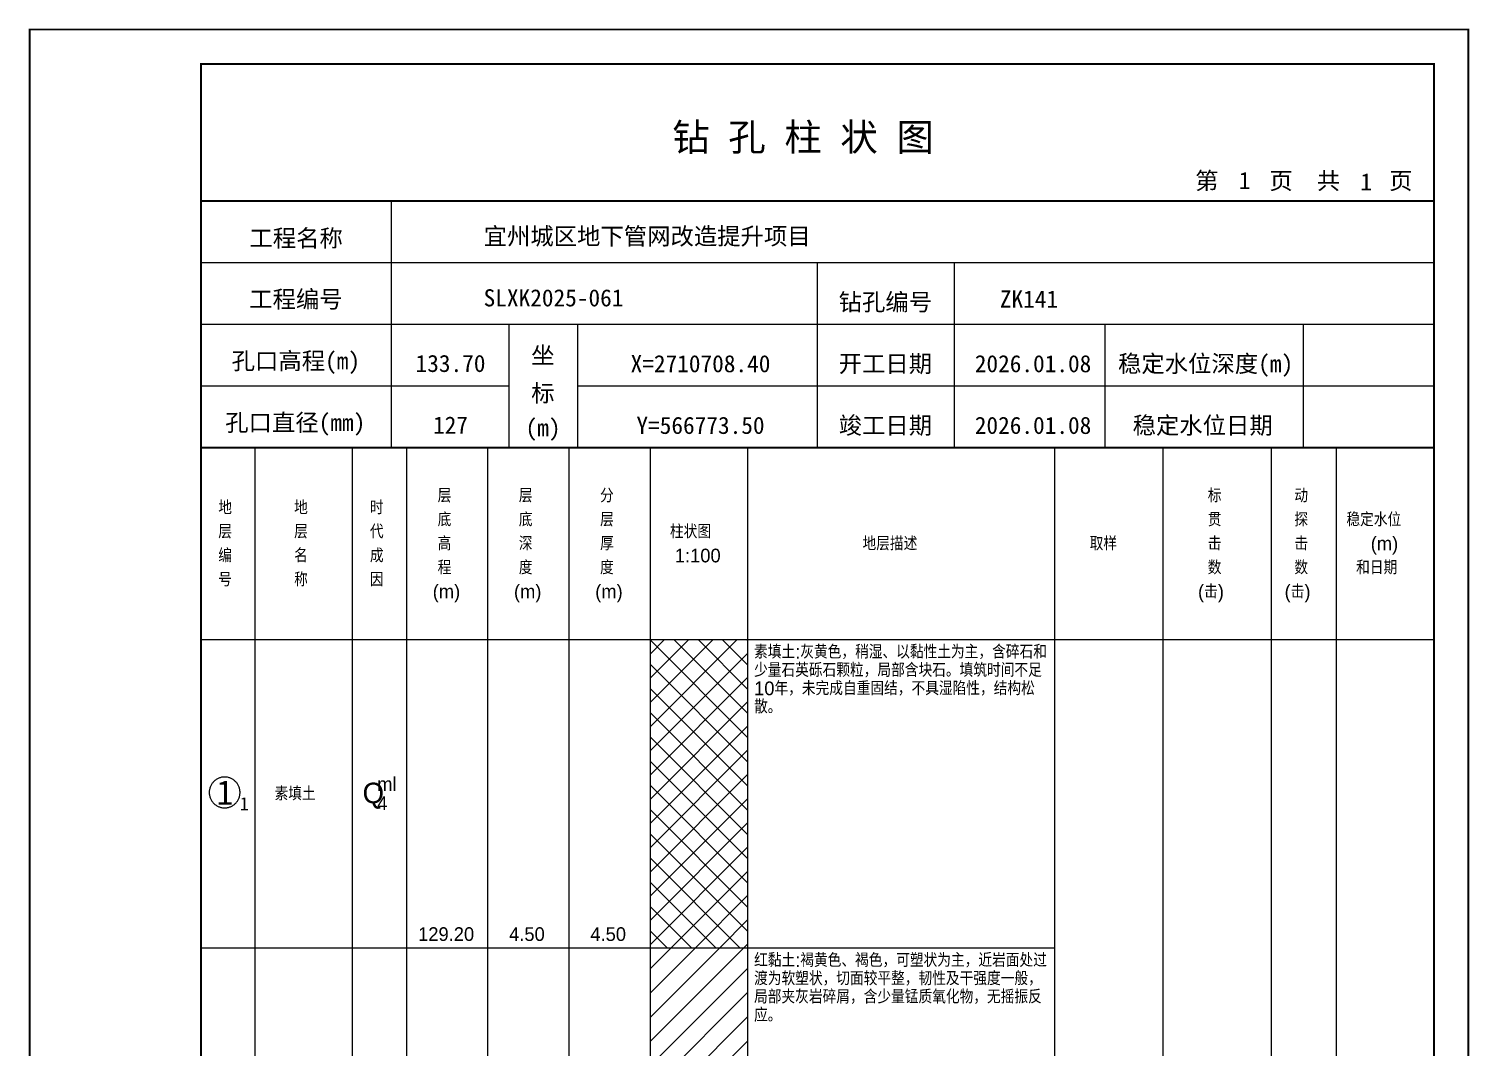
# Model space of a CAD drawing. Header units: millimetres. Extents: x 12489 to 89920, y 4630 to 4927.
# Drawn here: x 65729.3 to 65939.6, y 4778.2 to 4926.8 of the extents above; entities that cross this region are included whole.
import ezdxf
from ezdxf.enums import TextEntityAlignment as Align

# ---------------------------------------------------------------- set-up
doc = ezdxf.new("R2010")
doc.units = ezdxf.units.MM
doc.layers.add('ZZT_TC', color=7, linetype='Continuous')
doc.styles.add('成果图图块', font='', dxfattribs={"height": 2.5})
doc.styles.add('成果图模板', font='')
doc.styles.add('成果图模板标题', font='simhei.ttf')
doc.styles.add('成果图表体', font='Comfont.shx', dxfattribs={"height": 2, "bigfont": 'Hztxt12a.shx'})
doc.styles.get('成果图图块').set_extended_font_data('FangSong_GB2312')
doc.styles.get('成果图模板').set_extended_font_data('FangSong_GB2312')

# ---------------------------------------------------------------- blocks, each defined once
blk = doc.blocks.new('DCBH-1-1-1503', base_point=(0.3, -0.11))
at = {"layer": 'ZZT_TC', "color": 7}
blk.add_polyline3d([(-0.19, 2.31, 0), (-0.3, 2.31, 0), (-0.41, 2.3, 0), (-0.52, 2.29, 0), (-0.63, 2.27, 0), (-0.73, 2.24, 0), (-0.84, 2.21, 0), (-0.95, 2.18, 0), (-1.05, 2.14, 0), (-1.15, 2.09, 0), (-1.25, 2.04, 0), (-1.35, 1.99, 0), (-1.44, 1.93, 0), (-1.53, 1.87, 0), (-1.62, 1.8, 0), (-1.7, 1.73, 0), (-1.78, 1.65, 0), (-1.86, 1.57, 0), (-1.93, 1.49, 0), (-2, 1.4, 0), (-2.06, 1.31, 0), (-2.12, 1.22, 0), (-2.17, 1.12, 0), (-2.22, 1.02, 0), (-2.27, 0.92, 0), (-2.31, 0.82, 0), (-2.34, 0.71, 0), (-2.37, 0.61, 0), (-2.4, 0.5, 0), (-2.41, 0.39, 0), (-2.43, 0.28, 0), (-2.44, 0.17, 0), (-2.44, 0.06, 0), (-2.44, -0.05, 0), (-2.43, -0.16, 0), (-2.41, -0.27, 0), (-2.4, -0.38, 0), (-2.37, -0.49, 0), (-2.34, -0.6, 0), (-2.31, -0.7, 0), (-2.27, -0.8, 0), (-2.22, -0.9, 0), (-2.17, -1, 0), (-2.12, -1.1, 0), (-2.06, -1.19, 0), (-2, -1.28, 0), (-1.93, -1.37, 0), (-1.86, -1.45, 0), (-1.78, -1.53, 0), (-1.7, -1.61, 0), (-1.62, -1.68, 0), (-1.53, -1.75, 0), (-1.44, -1.81, 0), (-1.35, -1.87, 0), (-1.25, -1.93, 0), (-1.15, -1.98, 0), (-1.05, -2.02, 0), (-0.95, -2.06, 0), (-0.84, -2.1, 0), (-0.73, -2.13, 0), (-0.63, -2.15, 0), (-0.52, -2.17, 0), (-0.41, -2.18, 0), (-0.3, -2.19, 0), (-0.19, -2.19, 0), (-0.08, -2.19, 0), (0.03, -2.18, 0), (0.14, -2.17, 0), (0.25, -2.15, 0), (0.36, -2.13, 0), (0.47, -2.1, 0), (0.57, -2.06, 0), (0.67, -2.02, 0), (0.77, -1.98, 0), (0.87, -1.93, 0), (0.97, -1.87, 0), (1.06, -1.81, 0), (1.15, -1.75, 0), (1.24, -1.68, 0), (1.32, -1.61, 0), (1.4, -1.53, 0), (1.48, -1.45, 0), (1.55, -1.37, 0), (1.62, -1.28, 0), (1.68, -1.19, 0), (1.74, -1.1, 0), (1.8, -1, 0), (1.85, -0.9, 0), (1.89, -0.8, 0), (1.93, -0.7, 0), (1.97, -0.6, 0), (2, -0.49, 0), (2.02, -0.38, 0), (2.04, -0.27, 0), (2.05, -0.16, 0), (2.06, -0.05, 0), (2.06, 0.06, 0), (2.06, 0.17, 0), (2.05, 0.28, 0), (2.04, 0.39, 0), (2.02, 0.5, 0), (2, 0.61, 0), (1.97, 0.71, 0), (1.93, 0.82, 0), (1.89, 0.92, 0), (1.85, 1.02, 0), (1.8, 1.12, 0), (1.74, 1.22, 0), (1.68, 1.31, 0), (1.62, 1.4, 0), (1.55, 1.49, 0), (1.48, 1.57, 0), (1.4, 1.65, 0), (1.32, 1.73, 0), (1.24, 1.8, 0), (1.15, 1.87, 0), (1.06, 1.93, 0), (0.97, 1.99, 0), (0.87, 2.04, 0), (0.77, 2.09, 0), (0.67, 2.14, 0), (0.57, 2.18, 0), (0.47, 2.21, 0), (0.36, 2.24, 0), (0.25, 2.27, 0), (0.14, 2.29, 0), (0.03, 2.3, 0), (-0.08, 2.31, 0), (-0.19, 2.31, 0)], dxfattribs=at)
at = {"style": '成果图图块'}
blk.add_text('1', height=3.57, dxfattribs=at).set_placement((-0.16, -1.74), align=Align.CENTER)
blk.add_text('1', height=1.91, dxfattribs=at).set_placement((2.03, -2.53))
blk = doc.blocks.new('钻孔柱状图路桥昇龙制图梁世成校核莫家里.dwg243', base_point=(25, 236))
for p, q in [((52.82, 236), (52.82, 272)), ((25, 263), (205, 263)), ((115, 236), (115, 263)), ((135, 236), (135, 263)), ((25, 254), (205, 254)), ((70, 236), (70, 254)), ((80, 236), (80, 254)), ((157, 236), (157, 254)), ((185.95, 236), (185.95, 254)), ((25, 245), (70, 245)), ((80, 245), (205, 245))]:
    blk.add_line(p, q)
for points, const_width in [([(0, 0), (210, 0), (210, 297), (0, 297)], 0.25), ([(25, 5), (205, 5), (205, 292), (25, 292)], 0.3)]:
    blk.add_lwpolyline(points, close=True, dxfattribs=dict(const_width=const_width))
at = {"const_width": 0.3}
for points in [[(25, 272), (205, 272)], [(25, 236), (205, 236)]]:
    blk.add_lwpolyline(points, dxfattribs=at)
for s, height, style, p in [('钻 孔 柱 状 图', 4, '成果图模板标题', (93.8, 279.31)), ('第', 2.5, '成果图模板', (170.12, 273.7)), ('页', 2.5, '成果图模板', (180.96, 273.7)), ('共', 2.5, '成果图模板', (187.88, 273.7)), ('页', 2.5, '成果图模板', (198.44, 273.7)), ('工程名称', 2.5, '成果图模板', (32.07, 265.32)), ('宜州城区地下管网改造提升项目', 2.5, '成果图模板', (66.26, 265.61)), ('工程编号', 2.5, '成果图模板', (32.05, 256.41)), ('SLXK2025-061', 2.5, '成果图模板', (66.26, 256.61)), ('钻孔编号', 2.5, '成果图模板', (118.08, 256)), ('ZK141', 2.5, '成果图模板', (141.61, 256.43)), ('孔口高程(m)', 2.5, '成果图模板', (29.48, 247.41)), ('坐', 2.5, '成果图模板', (73.21, 248.24)), ('开工日期', 2.5, '成果图模板', (118.08, 247)), ('稳定水位深度(m)', 2.5, '成果图模板', (158.86, 247)), ('标', 2.5, '成果图模板', (73.21, 242.7)), ('孔口直径(mm)', 2.5, '成果图模板', (28.54, 238.41)), ('(m) ', 2.5, '成果图模板', (72.38, 237.65)), ('竣工日期', 2.5, '成果图模板', (118.08, 238)), ('稳定水位日期', 2.5, '成果图模板', (160.99, 238))]:
    blk.add_text(s, height=height, dxfattribs=dict(style=style)).set_placement(p)
at = {"style": '成果图模板'}
for s, p in [('1', (177.35, 273.74)), ('1', (195.08, 273.53)), ('133.70', (61.43, 247.04)), ('X=2710708.40', (97.92, 247)), ('2026.01.08', (146.46, 247)), ('127', (61.43, 238.04)), ('Y=566773.50', (97.92, 238)), ('2026.01.08', (146.46, 238))]:
    blk.add_text(s, height=2.5, dxfattribs=at).set_placement(p, align=Align.CENTER)

msp = doc.modelspace()

# ---------------------------------------------------------------- hatches: boundary and pattern name
at = {"linetype": 'Continuous'}
h = msp.add_hatch(dxfattribs=at)
h.set_pattern_fill('GKSTT', scale=0.5, style=0, pattern_type=2)
h.set_pattern_definition([(45, (0, 0), (-1.76776695, 1.76776695), []), (135, (0, 0), (-1.76776695, -1.76776695), [])])
h.paths.add_polyline_path([(65820.06, 4792.71), (65834.29, 4792.71), (65834.29, 4837.71), (65820.06, 4837.71)])
h = msp.add_hatch(dxfattribs=at)
h.set_pattern_fill('GKNXT', scale=0.5, style=0, pattern_type=2)
h.set_pattern_definition([(45, (0, 0), (-1.76776695, 1.76776695), [])])
h.paths.add_polyline_path([(65820.06, 4737.71), (65834.29, 4737.71), (65834.29, 4792.71), (65820.06, 4792.71)])

# ---------------------------------------------------------------- linework, layer by layer
at = {"color": 0}
for p, q in [((65754.45, 4837.71), (65762.35, 4837.71)), ((65754.45, 4792.71), (65754.45, 4837.71)), ((65762.35, 4792.71), (65762.35, 4837.71)), ((65754.45, 4792.71), (65762.35, 4792.71)), ((65754.45, 4792.71), (65762.35, 4792.71)), ((65754.45, 4737.71), (65754.45, 4792.71)), ((65762.35, 4737.71), (65762.35, 4792.71))]:
    msp.add_line(p, q, dxfattribs=at)
for points in [[(65754.45, 4865.71), (65762.35, 4865.71)], [(65754.45, 4837.71), (65754.45, 4865.71)], [(65762.35, 4837.71), (65762.35, 4865.71)], [(65762.35, 4865.71), (65776.58, 4865.71)], [(65762.35, 4837.71), (65762.35, 4865.71)], [(65776.58, 4837.71), (65776.58, 4865.71)], [(65776.58, 4865.71), (65784.49, 4865.71)], [(65776.58, 4837.71), (65776.58, 4865.71)], [(65784.49, 4837.71), (65784.49, 4865.71)], [(65784.49, 4865.71), (65796.35, 4865.71)], [(65784.49, 4837.71), (65784.49, 4865.71)], [(65796.35, 4837.71), (65796.35, 4865.71)], [(65796.35, 4865.71), (65808.2, 4865.71)], [(65796.35, 4837.71), (65796.35, 4865.71)], [(65808.2, 4837.71), (65808.2, 4865.71)], [(65808.2, 4865.71), (65820.06, 4865.71)], [(65808.2, 4837.71), (65808.2, 4865.71)], [(65820.06, 4837.71), (65820.06, 4865.71)], [(65820.06, 4865.71), (65834.29, 4865.71)], [(65820.06, 4837.71), (65820.06, 4865.71)], [(65834.29, 4837.71), (65834.29, 4865.71)], [(65834.29, 4865.71), (65879.11, 4865.71)], [(65834.29, 4837.71), (65834.29, 4865.71)], [(65879.11, 4837.71), (65879.11, 4865.71)], [(65879.11, 4865.71), (65894.92, 4865.71)], [(65879.11, 4837.71), (65879.11, 4865.71)], [(65894.92, 4837.71), (65894.92, 4865.71)], [(65894.92, 4865.71), (65910.73, 4865.71)], [(65894.92, 4837.71), (65894.92, 4865.71)], [(65910.73, 4837.71), (65910.73, 4865.71)], [(65910.73, 4865.71), (65920.22, 4865.71)], [(65910.73, 4837.71), (65910.73, 4865.71)], [(65920.22, 4837.71), (65920.22, 4865.71)], [(65920.22, 4865.71), (65934.45, 4865.71)], [(65920.22, 4837.71), (65920.22, 4865.71)], [(65934.45, 4837.71), (65934.45, 4865.71)], [(65754.45, 4837.71), (65762.35, 4837.71)], [(65754.45, 4643.71), (65754.45, 4837.71)], [(65754.45, 4837.71), (65762.35, 4837.71)], [(65762.35, 4643.71), (65762.35, 4837.71)], [(65762.35, 4837.71), (65776.58, 4837.71)], [(65762.35, 4643.71), (65762.35, 4837.71)], [(65762.35, 4837.71), (65776.58, 4837.71)], [(65762.35, 4837.71), (65776.58, 4837.71)], [(65762.35, 4792.71), (65762.35, 4837.71)], [(65776.58, 4643.71), (65776.58, 4837.71)], [(65776.58, 4792.71), (65776.58, 4837.71)], [(65776.58, 4837.71), (65784.49, 4837.71)], [(65776.58, 4643.71), (65776.58, 4837.71)], [(65776.58, 4837.71), (65784.49, 4837.71)], [(65776.58, 4837.71), (65784.49, 4837.71)], [(65776.58, 4792.71), (65776.58, 4837.71)], [(65784.49, 4643.71), (65784.49, 4837.71)], [(65784.49, 4792.71), (65784.49, 4837.71)], [(65784.49, 4837.71), (65796.35, 4837.71)], [(65784.49, 4643.71), (65784.49, 4837.71)], [(65784.49, 4837.71), (65796.35, 4837.71)], [(65784.49, 4837.71), (65796.35, 4837.71)], [(65784.49, 4792.71), (65784.49, 4837.71)], [(65796.35, 4643.71), (65796.35, 4837.71)], [(65796.35, 4792.71), (65796.35, 4837.71)], [(65796.35, 4837.71), (65808.2, 4837.71)], [(65796.35, 4643.71), (65796.35, 4837.71)], [(65796.35, 4837.71), (65808.2, 4837.71)], [(65796.35, 4837.71), (65808.2, 4837.71)], [(65796.35, 4792.71), (65796.35, 4837.71)], [(65808.2, 4643.71), (65808.2, 4837.71)], [(65808.2, 4792.71), (65808.2, 4837.71)], [(65808.2, 4837.71), (65820.06, 4837.71)], [(65808.2, 4643.71), (65808.2, 4837.71)], [(65808.2, 4837.71), (65820.06, 4837.71)], [(65808.2, 4837.71), (65820.06, 4837.71)], [(65808.2, 4792.71), (65808.2, 4837.71)], [(65820.06, 4643.71), (65820.06, 4837.71)], [(65820.06, 4792.71), (65820.06, 4837.71)], [(65820.06, 4837.71), (65834.29, 4837.71)], [(65820.06, 4643.71), (65820.06, 4837.71)], [(65820.06, 4837.71), (65834.29, 4837.71)], [(65834.29, 4643.71), (65834.29, 4837.71)], [(65834.29, 4837.71), (65879.11, 4837.71)], [(65834.29, 4643.71), (65834.29, 4837.71)], [(65834.29, 4837.71), (65879.11, 4837.71)], [(65834.29, 4837.71), (65879.11, 4837.71)], [(65834.29, 4792.71), (65834.29, 4837.71)], [(65879.11, 4643.71), (65879.11, 4837.71)], [(65879.11, 4792.71), (65879.11, 4837.71)], [(65879.11, 4837.71), (65894.92, 4837.71)], [(65879.11, 4643.71), (65879.11, 4837.71)], [(65879.11, 4837.71), (65894.92, 4837.71)], [(65894.92, 4643.71), (65894.92, 4837.71)], [(65894.92, 4837.71), (65910.73, 4837.71)], [(65894.92, 4643.71), (65894.92, 4837.71)], [(65894.92, 4837.71), (65910.73, 4837.71)], [(65910.73, 4643.71), (65910.73, 4837.71)], [(65910.73, 4837.71), (65920.22, 4837.71)], [(65910.73, 4643.71), (65910.73, 4837.71)], [(65910.73, 4837.71), (65920.22, 4837.71)], [(65920.22, 4643.71), (65920.22, 4837.71)], [(65920.22, 4837.71), (65934.45, 4837.71)], [(65920.22, 4643.71), (65920.22, 4837.71)], [(65920.22, 4837.71), (65934.45, 4837.71)], [(65934.45, 4643.71), (65934.45, 4837.71)], [(65762.35, 4792.71), (65776.58, 4792.71)], [(65762.35, 4792.71), (65776.58, 4792.71)], [(65762.35, 4737.71), (65762.35, 4792.71)], [(65776.58, 4737.71), (65776.58, 4792.71)], [(65776.58, 4792.71), (65784.49, 4792.71)], [(65776.58, 4792.71), (65784.49, 4792.71)], [(65776.58, 4737.71), (65776.58, 4792.71)], [(65784.49, 4737.71), (65784.49, 4792.71)], [(65784.49, 4792.71), (65796.35, 4792.71)], [(65784.49, 4792.71), (65796.35, 4792.71)], [(65784.49, 4737.71), (65784.49, 4792.71)], [(65796.35, 4737.71), (65796.35, 4792.71)], [(65796.35, 4792.71), (65808.2, 4792.71)], [(65796.35, 4792.71), (65808.2, 4792.71)], [(65796.35, 4737.71), (65796.35, 4792.71)], [(65808.2, 4737.71), (65808.2, 4792.71)], [(65808.2, 4792.71), (65820.06, 4792.71)], [(65808.2, 4792.71), (65820.06, 4792.71)], [(65808.2, 4737.71), (65808.2, 4792.71)], [(65820.06, 4737.71), (65820.06, 4792.71)], [(65834.29, 4792.71), (65879.11, 4792.71)], [(65834.29, 4792.71), (65879.11, 4792.71)], [(65834.29, 4737.71), (65834.29, 4792.71)], [(65879.11, 4737.71), (65879.11, 4792.71)]]:
    msp.add_lwpolyline(points, dxfattribs=at)
at = {"color": 7, "flags": 128}
msp.add_lwpolyline([(65820.06, 4792.71), (65834.29, 4792.71)], dxfattribs=at)

# ---------------------------------------------------------------- block references
for name, p in [('钻孔柱状图路桥昇龙制图梁世成校核莫家里.dwg243', (65754.45, 4865.71)), ('DCBH-1-1-1503', (65758.4, 4815.21))]:
    msp.add_blockref(name, p)

# ---------------------------------------------------------------- texts
at = {"color": 0, "style": '成果图表体'}
for s, height, p in [('层', 2, (65789, 4857.71)), ('层', 2, (65800.85, 4857.71)), ('分', 2, (65812.71, 4857.71)), ('标', 2, (65901.41, 4857.71)), ('动', 2, (65914.05, 4857.71)), ('地', 2, (65756.98, 4855.96)), ('地', 2, (65768.05, 4855.96)), ('时', 2, (65779.11, 4855.96)), ('底', 2, (65789, 4854.21)), ('底', 2, (65800.85, 4854.21)), ('层', 2, (65812.71, 4854.21)), ('贯', 2, (65901.41, 4854.21)), ('探', 2, (65914.05, 4854.21)), ('稳定水位', 2, (65921.65, 4854.21)), ('层', 2, (65756.98, 4852.46)), ('层', 2, (65768.05, 4852.46)), ('代', 2, (65779.11, 4852.46)), ('高', 2, (65789, 4850.71)), ('深', 2, (65800.85, 4850.71)), ('厚', 2, (65812.71, 4850.71)), ('柱状图', 2, (65822.91, 4852.46)), ('地层描述', 2, (65851.02, 4850.71)), ('取样', 2, (65884.18, 4850.71)), ('击', 2, (65901.41, 4850.71)), ('击', 2, (65914.05, 4850.71)), ('(m)', 2, (65925.2, 4850.71)), ('编', 2, (65756.98, 4848.96)), ('名', 2, (65768.05, 4848.96)), ('成', 2, (65779.11, 4848.96)), ('1:100', 2, (65823.62, 4848.96)), ('程', 2, (65789, 4847.21)), ('度', 2, (65800.85, 4847.21)), ('度', 2, (65812.71, 4847.21)), ('数', 2, (65901.41, 4847.21)), ('数', 2, (65914.05, 4847.21)), ('和日期', 2, (65923.07, 4847.21)), ('号', 2, (65756.98, 4845.46)), ('称', 2, (65768.05, 4845.46)), ('因', 2, (65779.11, 4845.46)), ('(m)', 2, (65788.28, 4843.71)), ('(m)', 2, (65800.14, 4843.71)), ('(m)', 2, (65812, 4843.71)), ('(击)', 2, (65899.99, 4843.71)), ('(击)', 2, (65912.63, 4843.71)), ('Q', 3, (65778.05, 4813.81)), ('ml', 2, (65780.18, 4815.61)), ('素填土', 2, (65765.2, 4814.21)), ('4', 2, (65780.18, 4812.81)), ('129.20', 2, (65786.15, 4793.71)), ('4.50', 2, (65799.43, 4793.71)), ('4.50', 2, (65811.29, 4793.71))]:
    msp.add_text(s, height=height, dxfattribs=at).set_placement(p)
at = {"color": 0, "char_height": 2, "width": 43.0292, "attachment_point": 1, "line_spacing_factor": 0.8, "style": '成果图表体'}
for s, insert in [('素填土:灰黄色，稍湿、以黏性土为主，含碎石和少量石英砾石颗粒，局部含块石。填筑时间不足10年，未完成自重固结，不具湿陷性，结构松散。', (65835.19, 4836.91)), ('红黏土:褐黄色、褐色，可塑状为主，近岩面处过渡为软塑状，切面较平整，韧性及干强度一般，局部夹灰岩碎屑，含少量锰质氧化物，无摇振反应。', (65835.19, 4791.91))]:
    msp.add_mtext(s, dxfattribs=dict(at, insert=insert))

doc.saveas('drawing.dxf')
